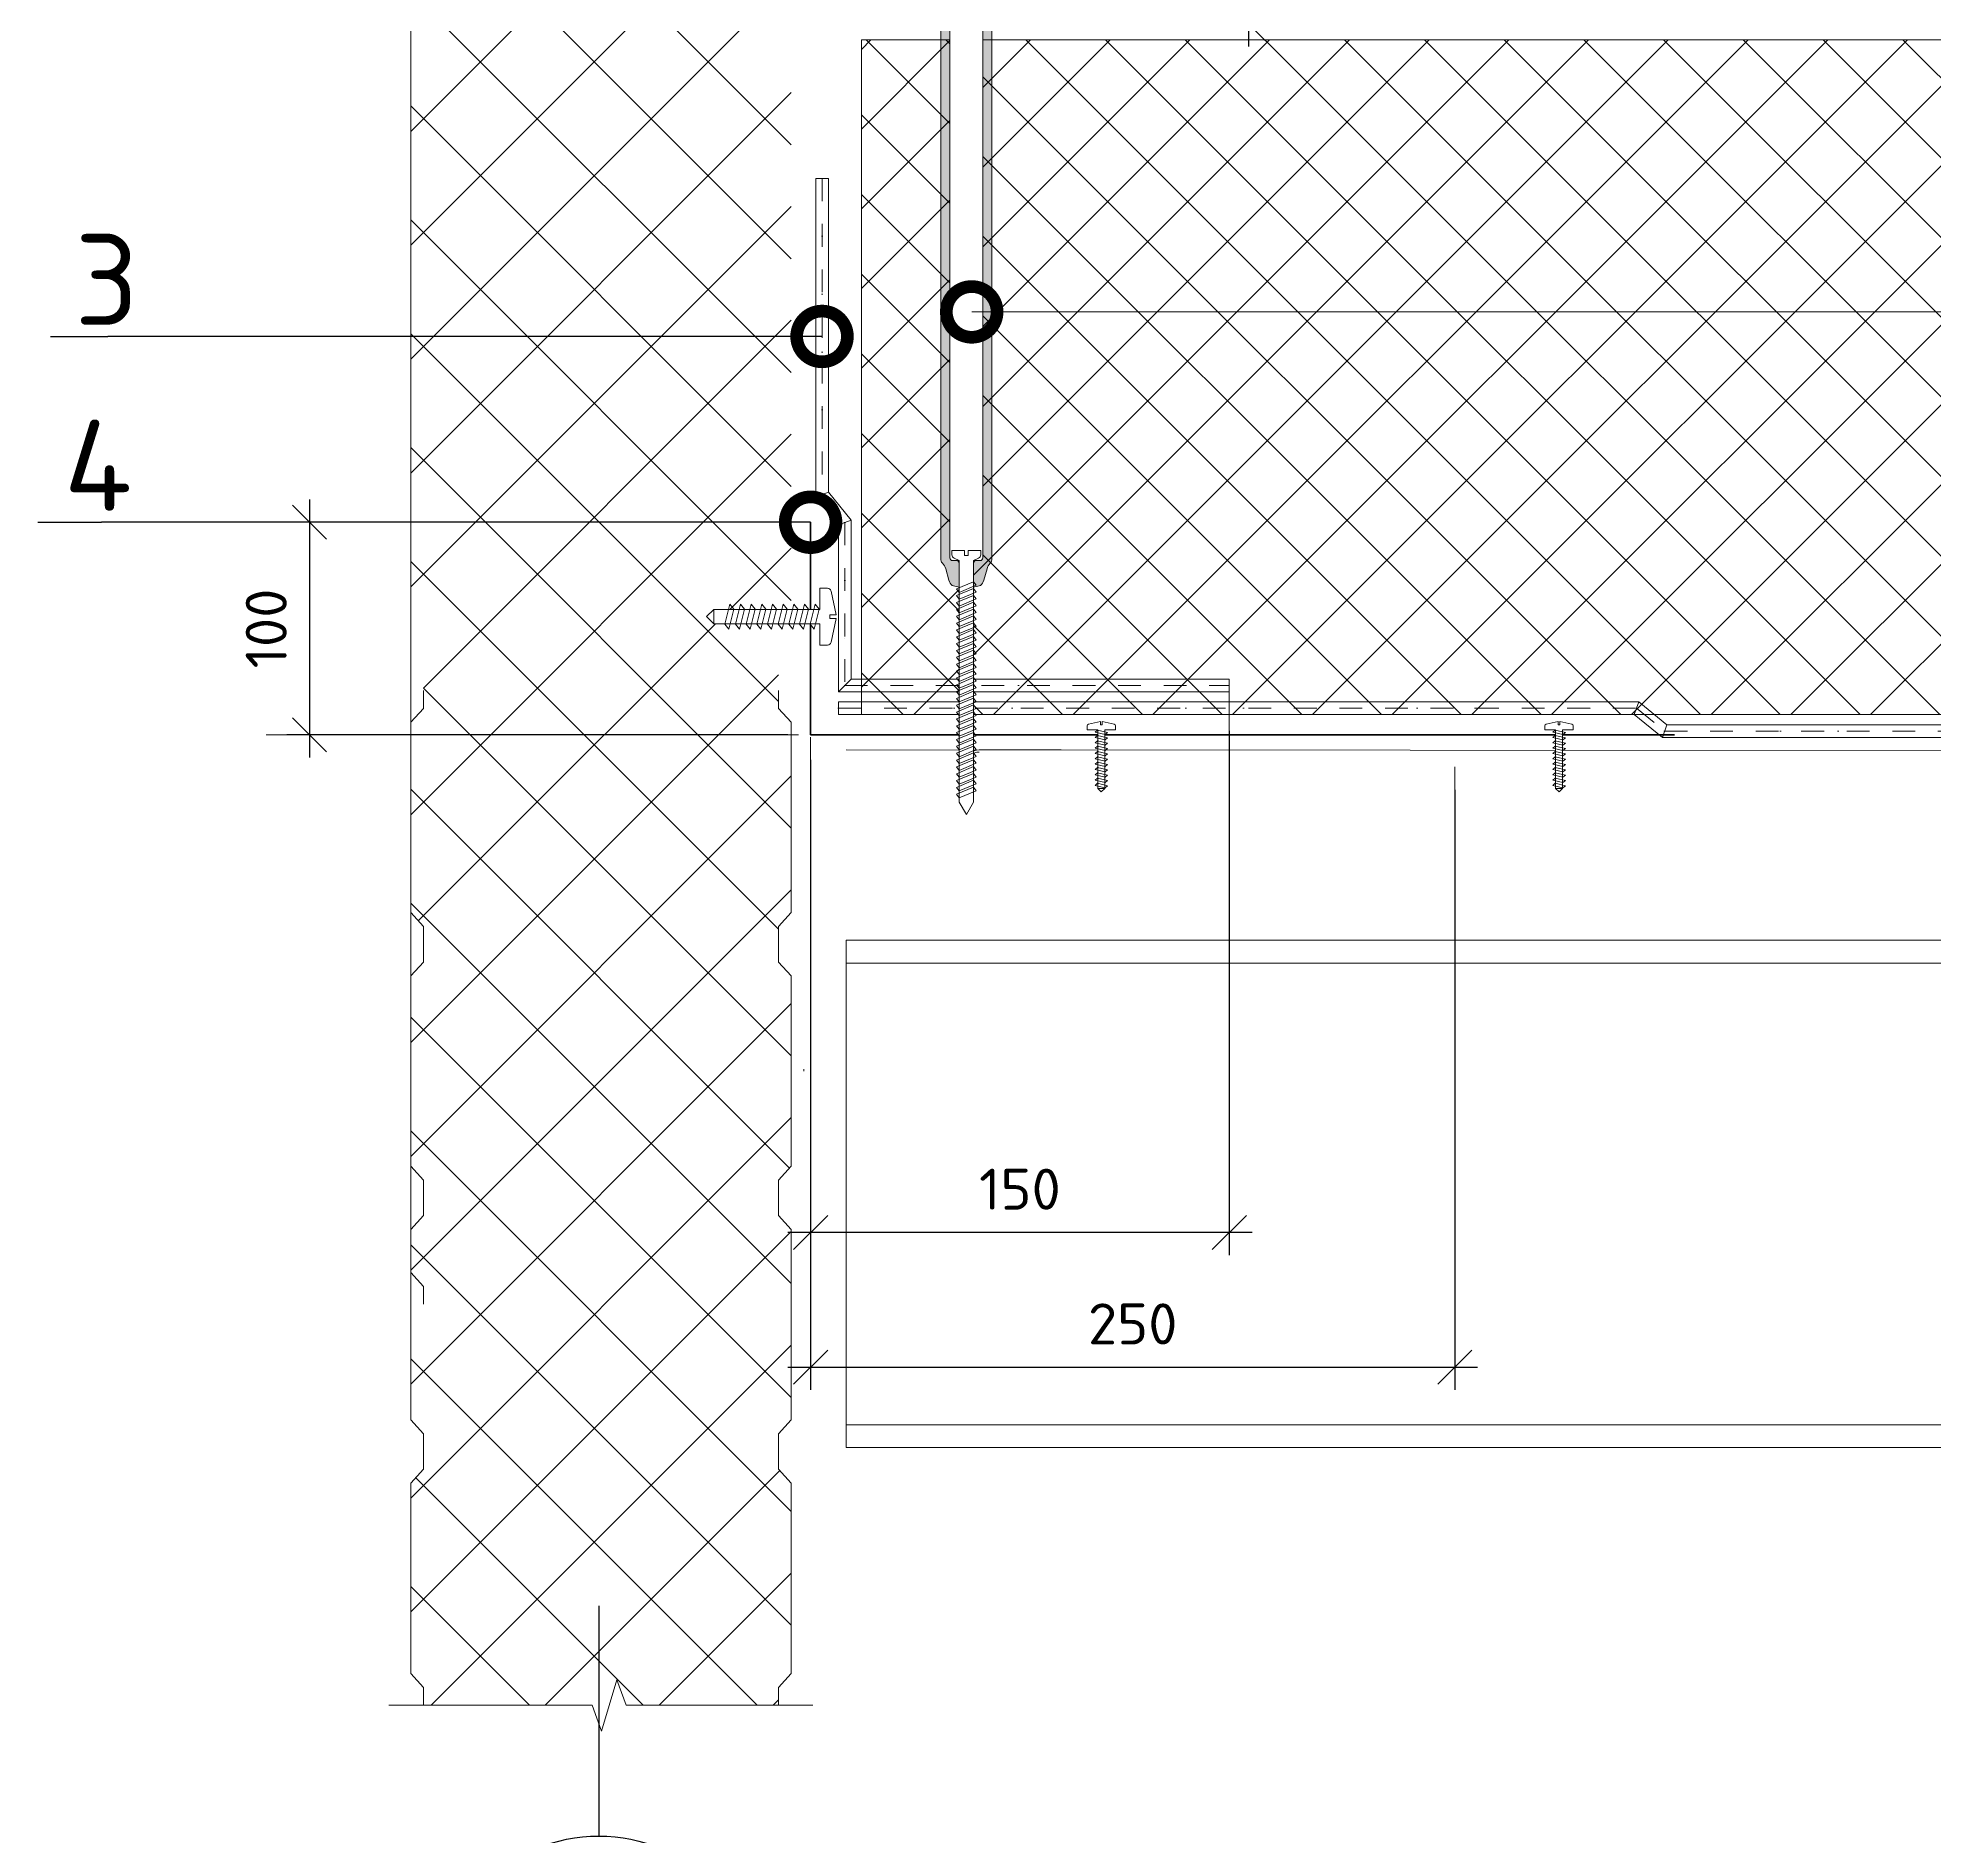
# Model space of a CAD drawing. Header units: millimetres. Extents: x -263990 to 193903, y -164417 to 240530.
# Drawn here: x -84833 to -76507, y 216258 to 224156 of the extents above; entities that cross this region are included whole.
import ezdxf

# ---------------------------------------------------------------- set-up
doc = ezdxf.new("R2010")
doc.units = ezdxf.units.MM
doc.header["$LTSCALE"] = 20
doc.set_wipeout_variables(frame=1)
doc.linetypes.add('пунктирнаяX2', pattern=[12.7, 0, -12.7])
doc.linetypes.add('штриховая 50', pattern=[1, 0.5, -0.5])
doc.layers.get('0').update_dxf_attribs({"lineweight": 0})
doc.layers.get('Defpoints').update_dxf_attribs({"color": 4})
for name, color, linetype, lineweight in [('TN-АННОТАЦИИ', 7, 'Continuous', 0), ('TN-МЕТАЛЛ КОНСТРУКЦИИ', 7, 'Continuous', 35), ('TN-ПАРОИЗОЛЯЦИЯ', 94, 'Continuous', 15), ('TN-РАЗМЕРЫ', 184, 'Continuous', 15), ('Размеры', 7, 'Continuous', 9)]:
    doc.layers.add(name, color=color, linetype=linetype, lineweight=lineweight)
doc.layers.add('СПДС_НЕПЕЧАТНЫЙ', color=254, linetype='Continuous', plot=False)
doc.styles.add('DimNat', font='romans.shx', dxfattribs={"height": 180})
doc.styles.add('TN-Текст', font='isocpeur.ttf')
doc.dimstyles.new('DimSpec', dxfattribs={"dimtxt": 1, "dimasz": 150, "dimexe": 100, "dimexo": 100, "dimgap": 100, "dimtad": 1, "dimdec": 0, "dimzin": 0, "dimtxsty": 'DimNat', "dimblk": 'OBLIQUE', "dimcen": 100, "dimdle": 100, "dimclrt": 10, "dimadec": 5, "dimazin": 0, "dimtfac": 1, "dimtdec": 0, "dimtix": 1, "dimtmove": 2, "dimatfit": 3, "dimldrblk": 'OBLIQUE', "dimfxl": 1, "dimtolj": 1, "dimtzin": 0, "dimarcsym": 0})

# ---------------------------------------------------------------- blocks, each defined once
blk = doc.blocks.new('_DOTSMALL')
at = {"color": 0, "linetype": 'ByBlock', "const_width": 0.5}
blk.add_lwpolyline([(-0.0625, 0, 1), (0.0625, 0, 1)], format="xyb", close=True, dxfattribs=at)
blk = doc.blocks.new('_Oblique')
at = {"color": 0, "linetype": 'ByBlock', "lineweight": -2}
blk.add_line((-0.5, -0.5), (0.5, 0.5), dxfattribs=at)
blk = doc.blocks.new('*D392')
at = {"layer": 'Defpoints', "color": 0, "transparency": 16777216}
for p in [(-79517.6, 228534), (-79517.6, 224217.8), (-79517.6, 224217.8)]:
    blk.add_point(p, dxfattribs=at)
at = {"layer": 'Размеры', "color": 0, "lineweight": -2, "transparency": 16777216}
blk.add_line((-79517.6, 228634), (-79517.6, 224117.8), dxfattribs=at)
at = {"layer": 'Размеры', "color": 0, "lineweight": -2, "transparency": 16777216, "xscale": 150, "yscale": 150, "zscale": 150}
for p, rotation in [((-79517.6, 228534), 90), ((-79517.6, 224217.8), 270)]:
    blk.add_blockref('_Oblique', p, dxfattribs=dict(at, rotation=rotation))
at = {"layer": 'Размеры', "color": 7, "lineweight": 20, "transparency": 16777216, "insert": (-79707.6, 226375.9), "char_height": 180, "attachment_point": 5, "rotation": 90, "style": 'DimNat'}
blk.add_mtext('\\A1;400', dxfattribs=at)
blk = doc.blocks.new('*D394')
at = {"layer": 'Defpoints', "color": 0, "transparency": 16777216}
for p in [(-81440.1, 222028.9), (-83640.6, 221095.5), (-81440.1, 221095.5)]:
    blk.add_point(p, dxfattribs=at)
at = {"layer": 'Размеры', "color": 0, "lineweight": -2, "transparency": 16777216}
for p, q in [((-83640.6, 222128.9), (-83640.6, 220995.5)), ((-81540.1, 222028.9), (-83740.6, 222028.9)), ((-81540.1, 221095.5), (-83740.6, 221095.5))]:
    blk.add_line(p, q, dxfattribs=at)
at = {"layer": 'Размеры', "color": 0, "lineweight": -2, "transparency": 16777216, "xscale": 150, "yscale": 150, "zscale": 150}
for p, rotation in [((-83640.6, 222028.9), 90), ((-83640.6, 221095.5), 270)]:
    blk.add_blockref('_Oblique', p, dxfattribs=dict(at, rotation=rotation))
at = {"layer": 'Размеры', "color": 7, "lineweight": 20, "transparency": 16777216, "insert": (-83830.6, 221562.2), "char_height": 180, "attachment_point": 5, "rotation": 90, "style": 'DimNat'}
blk.add_mtext('\\A1;100', dxfattribs=at)
blk = doc.blocks.new('*D395')
at = {"layer": 'Defpoints', "color": 0, "transparency": 16777216}
for p in [(-81440.1, 221085.5), (-78610.9, 220954), (-78610.9, 218317.9)]:
    blk.add_point(p, dxfattribs=at)
at = {"layer": 'Размеры', "color": 0, "lineweight": -2, "transparency": 16777216}
for p, q in [((-81440.1, 220985.5), (-81440.1, 218217.9)), ((-78610.9, 220854), (-78610.9, 218217.9)), ((-81540.1, 218317.9), (-78510.9, 218317.9))]:
    blk.add_line(p, q, dxfattribs=at)
at = {"layer": 'Размеры', "color": 0, "lineweight": -2, "transparency": 16777216, "xscale": 150, "yscale": 150, "zscale": 150, "rotation": 180}
blk.add_blockref('_Oblique', (-81440.1, 218317.9), dxfattribs=at)
at = {"layer": 'Размеры', "color": 0, "lineweight": -2, "transparency": 16777216, "xscale": 150, "yscale": 150, "zscale": 150}
blk.add_blockref('_Oblique', (-78610.9, 218317.9), dxfattribs=at)
at = {"layer": 'Размеры', "color": 7, "lineweight": 20, "transparency": 16777216, "insert": (-80025.5, 218507.9), "char_height": 180, "attachment_point": 5, "style": 'DimNat'}
blk.add_mtext('\\A1;250', dxfattribs=at)
blk = doc.blocks.new('*D396')
at = {"layer": 'Defpoints', "color": 0, "transparency": 16777216}
for p in [(-79601.6, 221212.2), (-81440.1, 218997.8), (-81440.1, 218909.7)]:
    blk.add_point(p, dxfattribs=at)
at = {"layer": 'Размеры', "color": 0, "lineweight": -2, "transparency": 16777216}
for p, q in [((-79601.6, 221112.2), (-79601.6, 218809.7)), ((-79501.6, 218909.7), (-81540.1, 218909.7)), ((-81440.1, 218897.8), (-81440.1, 218809.7))]:
    blk.add_line(p, q, dxfattribs=at)
at = {"layer": 'Размеры', "color": 0, "lineweight": -2, "transparency": 16777216, "xscale": 150, "yscale": 150, "zscale": 150, "rotation": 180}
blk.add_blockref('_Oblique', (-81440.1, 218909.7), dxfattribs=at)
at = {"layer": 'Размеры', "color": 0, "lineweight": -2, "transparency": 16777216, "xscale": 150, "yscale": 150, "zscale": 150}
blk.add_blockref('_Oblique', (-79601.6, 218909.7), dxfattribs=at)
at = {"layer": 'Размеры', "color": 7, "lineweight": 20, "transparency": 16777216, "insert": (-80520.8, 219099.7), "char_height": 180, "attachment_point": 5, "style": 'DimNat'}
blk.add_mtext('\\A1;150', dxfattribs=at)

msp = doc.modelspace()

# ---------------------------------------------------------------- hatches: boundary and pattern name
at = {"lineweight": 9, "transparency": 33554559}
h = msp.add_hatch(dxfattribs=at)
h.set_pattern_fill('ANSI37', scale=77.982864)
h.set_pattern_definition([(45, (-72607, 223261.96), (-175.0765, 175.0765), []), (135, (-72607, 223261.96), (-175.0765, -175.0765), [])])
h.paths.add_polyline_path([(-68487.07847, 224147.84433), (-81217.24274, 224147.84888), (-81217.24274, 221184.36804), (-68487.07847, 221184.36349)])

# ---------------------------------------------------------------- linework, layer by layer
at = {"color": 7, "lineweight": 20}
for p, q in [((-83196.12472, 229456.6612), (-83196.12472, 218734.01742)), ((-83140.42268, 221289.44058), (-83140.42268, 221211.45771)), ((-81580.7654, 221211.45771), (-81580.7654, 221289.44058)), ((-83140.42268, 221211.45771), (-83196.12472, 221150.18546)), ((-83196.12472, 221150.18546), (-83196.12472, 220314.65478)), ((-81525.06336, 221150.18546), (-81580.7654, 221211.45771)), ((-81525.06336, 220314.65478), (-81525.06336, 221150.18546)), ((-83196.12472, 220314.65478), (-83140.42268, 220253.38253)), ((-83140.42268, 220253.38253), (-83140.42268, 220175.39966)), ((-81580.7654, 220253.38253), (-81525.06336, 220314.65478)), ((-81580.7654, 220175.39966), (-81580.7654, 220253.38253)), ((-83140.42268, 220175.39966), (-83140.42268, 220097.4168)), ((-81580.7654, 220097.4168), (-81580.7654, 220175.39966)), ((-83140.42268, 220097.4168), (-83196.12472, 220036.14455)), ((-81525.06336, 220036.14455), (-81580.7654, 220097.4168)), ((-83196.12472, 220036.14455), (-83196.12472, 219200.61387)), ((-81525.06336, 219200.61387), (-81525.06336, 220036.14455)), ((-83196.12472, 219200.61387), (-83140.42268, 219139.34162)), ((-81580.7654, 219139.34162), (-81525.06336, 219200.61387)), ((-83140.42268, 219139.34162), (-83140.42268, 219061.35875)), ((-81580.7654, 219061.35875), (-81580.7654, 219139.34162)), ((-83140.42268, 219061.35875), (-83140.42268, 218983.37589)), ((-81580.7654, 218983.37589), (-81580.7654, 219061.35875)), ((-83140.42268, 218983.37589), (-83196.12472, 218922.10364)), ((-83196.12472, 218922.10364), (-83196.12472, 218086.57296)), ((-81525.06336, 218922.10364), (-81580.7654, 218983.37589)), ((-81525.06336, 218086.57296), (-81525.06336, 218922.10364)), ((-83196.12472, 218734.01742), (-83140.42268, 218672.74517)), ((-83140.42268, 218672.74517), (-83140.42268, 218594.76231)), ((-83196.12472, 218086.57296), (-83140.42268, 218025.30071)), ((-81580.7654, 218025.30071), (-81525.06336, 218086.57296)), ((-83140.42268, 218025.30071), (-83140.42268, 217947.31784)), ((-81580.7654, 217947.31784), (-81580.7654, 218025.30071)), ((-83140.42268, 217947.31784), (-83140.42268, 217869.33498)), ((-81580.7654, 217869.33498), (-81580.7654, 217947.31784)), ((-83140.42268, 217869.33498), (-83196.12472, 217808.06273)), ((-81525.06336, 217808.06273), (-81580.7654, 217869.33498)), ((-83196.12472, 217808.06273), (-83196.12472, 216972.53204)), ((-81525.06336, 216972.53204), (-81525.06336, 217808.06273)), ((-83196.12472, 216972.53204), (-83140.42268, 216911.25979)), ((-83140.42268, 216911.25979), (-83140.42268, 216833.27693)), ((-82358.26867, 216718.7346), (-82291.42621, 216944.68102)), ((-82291.42621, 216944.68102), (-82250.24015, 216833.27693)), ((-81580.7654, 216911.25979), (-81525.06336, 216972.53204)), ((-81580.7654, 216833.27693), (-81580.7654, 216911.25979)), ((-83291.86919, 216833.27693), (-82399.45474, 216833.27693)), ((-82399.45474, 216833.27693), (-82358.26867, 216718.7346)), ((-82250.24015, 216833.27693), (-81429.55987, 216833.27693))]:
    msp.add_line(p, q, dxfattribs=at)
at = {"color": 7, "linetype": 'Continuous', "lineweight": 13}
for p, q in [((-83196.12472, 223745.82945), (-81525.06336, 225416.89082)), ((-81525.06336, 223686.82809), (-83196.12472, 225357.88945)), ((-83196.12472, 223245.61082), (-81525.06336, 224916.67219)), ((-81525.06336, 223186.60945), (-83196.12472, 224857.67082)), ((-83196.12472, 222745.39218), (-81525.06336, 224416.45355)), ((-81525.06336, 222686.39081), (-83196.12472, 224357.45218)), ((-83196.12472, 222245.17355), (-81525.06336, 223916.23491)), ((-81525.06336, 222186.17218), (-83196.12472, 223857.23355)), ((-83196.12472, 221744.95491), (-81525.06336, 223416.01628)), ((-81525.06336, 221685.95354), (-83196.12472, 223357.01491)), ((-83140.42268, 221300.43832), (-81525.06336, 222915.79764)), ((-81580.7654, 221241.43695), (-83196.12472, 222856.79627)), ((-83196.12472, 220744.51764), (-81525.06336, 222415.57901)), ((-81525.06336, 220685.51627), (-83196.12472, 222356.57764)), ((-83162.62197, 220277.80175), (-81525.06336, 221915.36037)), ((-81580.7654, 220240.99968), (-83196.12472, 221856.359)), ((-83196.12472, 219744.08037), (-81580.7654, 221359.43969)), ((-81525.06336, 219685.079), (-83140.42268, 221300.43832)), ((-83196.12472, 219243.86173), (-81525.06336, 220914.9231)), ((-81532.56503, 219192.36203), (-83196.12472, 220855.92173)), ((-83196.12472, 218743.6431), (-81525.06336, 220414.70446)), ((-81525.06336, 218684.64173), (-83196.12472, 220355.70309)), ((-83196.12472, 218243.42446), (-81525.06336, 219914.48583)), ((-81525.06336, 218184.42309), (-83196.12472, 219855.48446)), ((-83196.12472, 217743.20582), (-81525.06336, 219414.26719)), ((-81525.06336, 217684.20446), (-83196.12472, 219355.26582)), ((-83196.12472, 217242.98719), (-81525.06336, 218914.04856)), ((-81525.06336, 217183.98582), (-83196.12472, 218855.04719)), ((-83105.61635, 216833.27693), (-81525.06336, 218413.82992)), ((-81674.5731, 216833.27693), (-83196.12472, 218354.82855)), ((-82174.79174, 216833.27693), (-83173.9594, 217832.44459)), ((-82605.39771, 216833.27693), (-81575.32457, 217863.35007)), ((-82105.17908, 216833.27693), (-81525.06336, 217413.39265)), ((-82675.01037, 216833.27693), (-83196.12472, 217354.39128)), ((-81604.96044, 216833.27693), (-81580.7654, 216857.47197))]:
    msp.add_line(p, q, dxfattribs=at)
at = {"color": 7, "lineweight": 18}
for p, q in [((-81284.08519, 221028.63043), (-68980.68511, 221023.01219)), ((-80699.71796, 221028.63046), (-80339.93552, 221028.63046)), ((-81284.08519, 217965.01795), (-81284.08519, 220193.09977)), ((-81284.08519, 220193.09977), (-68751.12494, 220193.09977)), ((-81284.08519, 220092.83609), (-68751.12494, 220092.83609)), ((-81469.36131, 219627.29154), (-81469.36131, 219618.37921)), ((-68751.12494, 218065.28163), (-81284.08519, 218065.28163)), ((-68751.12494, 217965.01795), (-81284.08519, 217965.01795))]:
    msp.add_line(p, q, dxfattribs=at)
at = {"color": 7, "lineweight": 20}
msp.add_lwpolyline([(-68487.07847, 224147.84433), (-81217.24274, 224147.84888), (-81217.24274, 221184.36804), (-68487.07847, 221184.36349)], close=True, dxfattribs=at)
at = {"color": 7, "lineweight": 18}
for radius in [64.61437, 55.70205]:
    msp.add_arc((-80699.71796, 220964.01608), radius, 90, 168.095274344, dxfattribs=at)
at = {"layer": 'TN-АННОТАЦИИ', "color": 7, "linetype": 'ByBlock', "lineweight": -2}
for points in [[(-84777.36817, 222844.98732), (-84526.70897, 222844.98732)], [(-81389.91908, 222844.98732), (-84526.70897, 222844.98732)], [(-84833.07022, 222028.89482), (-84554.55999, 222028.89482)], [(-81440.05092, 222028.89482), (-84554.55999, 222028.89482)]]:
    msp.add_lwpolyline(points, dxfattribs=at)
at = {"layer": 'TN-МЕТАЛЛ КОНСТРУКЦИИ', "color": 7}
for p, q in [((-81440.05092, 221095.47291), (-81440.05092, 222028.89482)), ((-77645.93479, 221095.47291), (-81440.05092, 221095.47291))]:
    msp.add_line(p, q, dxfattribs=at)
at = {"layer": 'TN-ПАРОИЗОЛЯЦИЯ', "color": 7, "linetype": 'Continuous'}
for p, q in [((-81362.06806, 223538.97818), (-81417.7701, 223538.97818)), ((-81417.7701, 223538.97818), (-81417.7701, 222141.10416)), ((-81362.06806, 223538.97818), (-81362.06806, 222160.88876)), ((-81362.06806, 222160.88876), (-81417.7701, 222141.10416)), ((-81362.06806, 222160.88876), (-81261.80438, 222037.55254)), ((-81417.7701, 222141.10416), (-81317.50642, 222017.76793)), ((-81261.80438, 222037.55254), (-81317.50642, 222017.76793)), ((-81317.50642, 222017.76793), (-81317.50642, 221284.63172)), ((-81261.80438, 222037.55254), (-81261.80438, 221340.33377)), ((-81261.80438, 221340.33377), (-81317.50642, 221284.63172)), ((-81261.80438, 221340.33377), (-79601.62303, 221340.33377)), ((-79601.62303, 221340.33377), (-79601.62303, 221284.63172)), ((-81317.50642, 221284.63172), (-79601.62303, 221284.63172)), ((-81317.50642, 221240.07009), (-81317.50642, 221184.36804)), ((-81317.50642, 221240.07009), (-77803.14862, 221240.07009)), ((-77803.14862, 221240.07009), (-77822.93323, 221184.36804)), ((-77803.14862, 221240.07009), (-77679.8124, 221139.8064)), ((-81317.50642, 221184.36804), (-77822.93323, 221184.36804)), ((-77822.93323, 221184.36804), (-77699.597, 221084.10436)), ((-77679.8124, 221139.8064), (-77699.597, 221084.10436)), ((-77699.597, 221084.10436), (-68642.55937, 221084.10436)), ((-77679.8124, 221139.8064), (-68642.55937, 221139.8064))]:
    msp.add_line(p, q, dxfattribs=at)
at = {"layer": 'TN-ПАРОИЗОЛЯЦИЯ', "color": 7, "linetype": 'пунктирнаяX2'}
for p, q in [((-81389.91908, 223538.97818), (-81389.91908, 222150.99646)), ((-81389.91908, 222150.99646), (-81289.6554, 222027.66024)), ((-81289.6554, 222027.66024), (-81289.6554, 221312.48274)), ((-81289.6554, 221312.48274), (-79601.62303, 221312.48274)), ((-81317.50642, 221212.21906), (-77813.04093, 221212.21906)), ((-77813.04093, 221212.21906), (-77689.7047, 221111.95538)), ((-77689.7047, 221111.95538), (-68642.55937, 221111.95538))]:
    msp.add_line(p, q, dxfattribs=at)
at = {"layer": 'TN-ПАРОИЗОЛЯЦИЯ', "color": 7, "linetype": 'штриховая 50', "ltscale": 10}
for p, q in [((-81389.91908, 223538.97818), (-81389.91908, 222150.99646)), ((-81389.91908, 222150.99646), (-81289.6554, 222027.66024)), ((-81289.6554, 222027.66024), (-81289.6554, 221312.48274)), ((-81289.6554, 221312.48274), (-79601.62303, 221312.48274)), ((-81317.50642, 221212.21906), (-77813.04093, 221212.21906)), ((-77813.04093, 221212.21906), (-77689.7047, 221111.95538)), ((-77689.7047, 221111.95538), (-68642.55937, 221111.95538))]:
    msp.add_line(p, q, dxfattribs=at)
at = {"layer": 'TN-РАЗМЕРЫ', "color": 7}
for p, q in [((-81450.05092, 222028.89482), (-83831.00724, 222028.89482)), ((-79601.62303, 221302.48274), (-79601.62303, 218997.83377)), ((-81493.00487, 221095.47291), (-83831.00724, 221095.47291)), ((-81440.05092, 221085.47291), (-81440.05092, 218997.83377)), ((-81440.05092, 221085.47291), (-81440.05092, 218462.59995)), ((-78610.89125, 220954.01608), (-78610.89125, 218462.59995))]:
    msp.add_line(p, q, dxfattribs=at)
at = {"layer": 'СПДС_НЕПЕЧАТНЫЙ', "color": 7}
msp.add_line((-82370.34416, 217270.25333), (-82370.34416, 216258.3154), dxfattribs=at)
msp.add_circle((-82370.34416, 215556.94516), 701.37024, dxfattribs=at)

# ---------------------------------------------------------------- block references
at = {"layer": 'TN-АННОТАЦИИ', "color": 7, "lineweight": -2, "xscale": 445.6163646375414, "yscale": 445.6163646375414, "zscale": 445.6163646375414}
for p in [(-81389.91908, 222844.98732), (-81440.05092, 222028.89482)]:
    msp.add_blockref('_DOTSMALL', p, dxfattribs=at)

# ---------------------------------------------------------------- texts
at = {"layer": 'TN-АННОТАЦИИ', "color": 7, "char_height": 400, "attachment_point": 3, "style": 'TN-Текст'}
for s, insert in [('3', (-84391.11506, 223294.93311)), ('4', (-84418.96608, 222478.84061))]:
    msp.add_mtext(s, dxfattribs=dict(at, insert=insert))

# ---------------------------------------------------------------- dimensions: what is measured, and where the dimension line sits
at = {"layer": 'Размеры', "color": 7, "lineweight": 20}
dim = msp.add_linear_dim(base=(-79517.61807, 224217.76154), p1=(-79517.61807, 228534.01081), p2=(-79517.61807, 224217.76154), angle=90, text='400', dimstyle='DimSpec', override={"dimclrt": 7}, dxfattribs=at)
dim.commit()
dim.dimension.update_dxf_attribs({"geometry": '*D392', "text_midpoint": (-79707.61807, 226375.88618)})

# ---------------------------------------------------------------- next in the draw order: wipeouts: each hides what was drawn before it
at = {"color": 7, "lineweight": 0}
for points in [[(-80819.56579, 221904.95502), (-80692.56512, 221904.95502), (-80692.56512, 221886.36832), (-80695.32572, 221877.16822), (-80702.69542, 221871.00785), (-80724.87231, 221861.50743), (-80724.87231, 220798.82747), (-80756.06545, 220745.61564), (-80787.2586, 220798.82747), (-80787.2586, 221861.50743), (-80809.43549, 221871.00785), (-80816.80518, 221877.16822), (-80819.56579, 221886.36832)], [(-81865.54933, 221583.07065), (-81896.74247, 221614.26379), (-81865.54933, 221645.45694), (-81399.21787, 221645.45694), (-81399.21787, 221739.03637), (-81365.66733, 221739.03637), (-81355.8276, 221735.54074), (-81350.39859, 221726.62079), (-81327.91925, 221622.06208), (-81355.77028, 221622.06208), (-81355.77028, 221606.46551), (-81327.91925, 221606.46551), (-81350.39859, 221501.9068), (-81355.8276, 221492.98684), (-81365.66733, 221489.49121), (-81399.21787, 221489.49121), (-81399.21787, 221583.07065)], [(-80147.83061, 220860.026), (-80163.42718, 220844.42943), (-80179.02376, 220860.026), (-80179.02376, 221117.75373), (-80225.81347, 221117.75373), (-80225.81347, 221134.529), (-80224.06566, 221139.44886), (-80219.60568, 221142.16337), (-80167.32633, 221153.40304), (-80167.32633, 221139.47753), (-80159.52804, 221139.47753), (-80159.52804, 221153.40304), (-80107.24869, 221142.16337), (-80102.78871, 221139.44886), (-80101.04089, 221134.529), (-80101.04089, 221117.75373), (-80147.83061, 221117.75373)], [(-78137.6175, 220860.026), (-78153.21407, 220844.42943), (-78168.81065, 220860.026), (-78168.81065, 221117.75373), (-78215.60036, 221117.75373), (-78215.60036, 221134.529), (-78213.85255, 221139.44886), (-78209.39257, 221142.16337), (-78157.11322, 221153.40304), (-78157.11322, 221139.47753), (-78149.31493, 221139.47753), (-78149.31493, 221153.40304), (-78097.03557, 221142.16337), (-78092.5756, 221139.44886), (-78090.82778, 221134.529), (-78090.82778, 221117.75373), (-78137.6175, 221117.75373)]]:
    msp.add_wipeout(points, dxfattribs=at)

# ---------------------------------------------------------------- next in the draw order: linework, layer by layer
at = {"color": 7}
for points in [[(-81865.54933, 221645.45694), (-81399.21787, 221645.45694), (-81399.21787, 221739.03637), (-81365.66733, 221739.03637, -0.3552567939), (-81350.39859, 221726.62079), (-81327.91925, 221622.06208), (-81355.77028, 221622.06208), (-81355.77028, 221606.46551), (-81327.91925, 221606.46551), (-81350.39859, 221501.9068, -0.3552567939), (-81365.66733, 221489.49121), (-81399.21787, 221489.49121), (-81399.21787, 221583.07065), (-81865.54933, 221583.07065)], [(-80179.02376, 220860.026), (-80179.02376, 221117.75373), (-80225.81347, 221117.75373), (-80225.81347, 221134.529, -0.3552567939), (-80219.60568, 221142.16337), (-80167.32633, 221153.40304), (-80167.32633, 221139.47753), (-80159.52804, 221139.47753), (-80159.52804, 221153.40304), (-80107.24869, 221142.16337, -0.3552567939), (-80101.04089, 221134.529), (-80101.04089, 221117.75373), (-80147.83061, 221117.75373), (-80147.83061, 220860.026)], [(-78168.81065, 220860.026), (-78168.81065, 221117.75373), (-78215.60036, 221117.75373), (-78215.60036, 221134.529, -0.3552567939), (-78209.39257, 221142.16337), (-78157.11322, 221153.40304), (-78157.11322, 221139.47753), (-78149.31493, 221139.47753), (-78149.31493, 221153.40304), (-78097.03557, 221142.16337, -0.3552567939), (-78090.82778, 221134.529), (-78090.82778, 221117.75373), (-78137.6175, 221117.75373), (-78137.6175, 220860.026)]]:
    msp.add_lwpolyline(points, format="xyb", dxfattribs=at)
for points in [[(-80787.2586, 221721.00275), (-80712.61786, 221752.19589), (-80724.87231, 221767.79246), (-80799.51305, 221736.59932)], [(-80787.2586, 221690.92364), (-80712.61786, 221722.11679), (-80724.87231, 221737.71336), (-80799.51305, 221706.52021)], [(-81816.60567, 221580.68284), (-81794.7023, 221669.29244), (-81776.70856, 221647.68693), (-81798.61193, 221559.07733)], [(-81769.81595, 221580.68284), (-81747.91258, 221669.29244), (-81729.91884, 221647.68693), (-81751.82221, 221559.07733)], [(-81723.02623, 221580.68284), (-81701.12286, 221669.29244), (-81683.12912, 221647.68693), (-81705.0325, 221559.07733)], [(-81676.23651, 221580.68284), (-81654.33314, 221669.29244), (-81636.33941, 221647.68693), (-81658.24278, 221559.07733)], [(-81629.4468, 221580.68284), (-81607.54342, 221669.29244), (-81589.54969, 221647.68693), (-81611.45306, 221559.07733)], [(-81582.65708, 221580.68284), (-81560.75371, 221669.29244), (-81542.75997, 221647.68693), (-81564.66334, 221559.07733)], [(-81535.86736, 221580.68284), (-81513.96399, 221669.29244), (-81495.97025, 221647.68693), (-81517.87362, 221559.07733)], [(-81489.07764, 221580.68284), (-81467.17427, 221669.29244), (-81449.18053, 221647.68693), (-81471.0839, 221559.07733)], [(-81442.28792, 221580.68284), (-81420.38455, 221669.29244), (-81402.39081, 221647.68693), (-81424.29419, 221559.07733)], [(-80787.2586, 221660.84454), (-80712.61786, 221692.03768), (-80724.87231, 221707.63426), (-80799.51305, 221676.44111)], [(-80787.2586, 221630.76543), (-80712.61786, 221661.95858), (-80724.87231, 221677.55515), (-80799.51305, 221646.36201)], [(-80787.2586, 221600.68633), (-80712.61786, 221631.87947), (-80724.87231, 221647.47605), (-80799.51305, 221616.2829)], [(-80787.2586, 221570.60722), (-80712.61786, 221601.80037), (-80724.87231, 221617.39694), (-80799.51305, 221586.2038)], [(-80787.2586, 221540.52812), (-80712.61786, 221571.72126), (-80724.87231, 221587.31784), (-80799.51305, 221556.12469)], [(-80787.2586, 221510.44901), (-80712.61786, 221541.64216), (-80724.87231, 221557.23873), (-80799.51305, 221526.04559)], [(-80787.2586, 221480.36991), (-80712.61786, 221511.56306), (-80724.87231, 221527.15963), (-80799.51305, 221495.96648)], [(-80787.2586, 221450.29081), (-80712.61786, 221481.48395), (-80724.87231, 221497.08052), (-80799.51305, 221465.88738)], [(-80787.2586, 221420.2117), (-80712.61786, 221451.40485), (-80724.87231, 221467.00142), (-80799.51305, 221435.80827)], [(-80787.2586, 221390.1326), (-80712.61786, 221421.32574), (-80724.87231, 221436.92231), (-80799.51305, 221405.72917)], [(-80787.2586, 221360.05349), (-80712.61786, 221391.24664), (-80724.87231, 221406.84321), (-80799.51305, 221375.65006)], [(-80787.2586, 221329.97439), (-80712.61786, 221361.16753), (-80724.87231, 221376.7641), (-80799.51305, 221345.57096)], [(-80787.2586, 221299.89528), (-80712.61786, 221331.08843), (-80724.87231, 221346.685), (-80799.51305, 221315.49185)], [(-80787.2586, 221269.81618), (-80712.61786, 221301.00932), (-80724.87231, 221316.6059), (-80799.51305, 221285.41275)], [(-80787.2586, 221239.73707), (-80712.61786, 221270.93022), (-80724.87231, 221286.52679), (-80799.51305, 221255.33365)], [(-80787.2586, 221209.65797), (-80712.61786, 221240.85111), (-80724.87231, 221256.44769), (-80799.51305, 221225.25454)], [(-80787.2586, 221179.57886), (-80712.61786, 221210.77201), (-80724.87231, 221226.36858), (-80799.51305, 221195.17544)], [(-80787.2586, 221149.49976), (-80712.61786, 221180.6929), (-80724.87231, 221196.28948), (-80799.51305, 221165.09633)], [(-80787.2586, 221119.42065), (-80712.61786, 221150.6138), (-80724.87231, 221166.21037), (-80799.51305, 221135.01723)], [(-80787.2586, 221089.34155), (-80712.61786, 221120.5347), (-80724.87231, 221136.13127), (-80799.51305, 221104.93812)], [(-80787.2586, 221059.26245), (-80712.61786, 221090.45559), (-80724.87231, 221106.05216), (-80799.51305, 221074.85902)], [(-80787.2586, 221029.18334), (-80712.61786, 221060.37649), (-80724.87231, 221075.97306), (-80799.51305, 221044.77991)], [(-80146.63671, 221096.2187), (-80190.94151, 221107.17039), (-80180.13875, 221116.16726), (-80135.83395, 221105.21557)], [(-80146.63671, 221072.82384), (-80190.94151, 221083.77553), (-80180.13875, 221092.7724), (-80135.83395, 221081.82071)], [(-80146.63671, 221049.42898), (-80190.94151, 221060.38067), (-80180.13875, 221069.37754), (-80135.83395, 221058.42585)], [(-78136.4236, 221096.2187), (-78180.7284, 221107.17039), (-78169.92564, 221116.16726), (-78125.62084, 221105.21557)], [(-78136.4236, 221072.82384), (-78180.7284, 221083.77553), (-78169.92564, 221092.7724), (-78125.62084, 221081.82071)], [(-78136.4236, 221049.42898), (-78180.7284, 221060.38067), (-78169.92564, 221069.37754), (-78125.62084, 221058.42585)], [(-80787.2586, 220999.10424), (-80712.61786, 221030.29738), (-80724.87231, 221045.89395), (-80799.51305, 221014.70081)], [(-80787.2586, 220969.02513), (-80712.61786, 221000.21828), (-80724.87231, 221015.81485), (-80799.51305, 220984.6217)], [(-80787.2586, 220938.94603), (-80712.61786, 220970.13917), (-80724.87231, 220985.73574), (-80799.51305, 220954.5426)], [(-80146.63671, 221026.03412), (-80190.94151, 221036.98581), (-80180.13875, 221045.98268), (-80135.83395, 221035.03099)], [(-80146.63671, 221002.63927), (-80190.94151, 221013.59095), (-80180.13875, 221022.58782), (-80135.83395, 221011.63613)], [(-80146.63671, 220979.24441), (-80190.94151, 220990.19609), (-80180.13875, 220999.19296), (-80135.83395, 220988.24127)], [(-78136.4236, 221026.03412), (-78180.7284, 221036.98581), (-78169.92564, 221045.98268), (-78125.62084, 221035.03099)], [(-78136.4236, 221002.63927), (-78180.7284, 221013.59095), (-78169.92564, 221022.58782), (-78125.62084, 221011.63613)], [(-78136.4236, 220979.24441), (-78180.7284, 220990.19609), (-78169.92564, 220999.19296), (-78125.62084, 220988.24127)], [(-80787.2586, 220908.86692), (-80712.61786, 220940.06007), (-80724.87231, 220955.65664), (-80799.51305, 220924.46349)], [(-80787.2586, 220878.78782), (-80712.61786, 220909.98096), (-80724.87231, 220925.57754), (-80799.51305, 220894.38439)], [(-80146.63671, 220955.84955), (-80190.94151, 220966.80123), (-80180.13875, 220975.7981), (-80135.83395, 220964.84642)], [(-80146.63671, 220932.45469), (-80190.94151, 220943.40637), (-80180.13875, 220952.40324), (-80135.83395, 220941.45156)], [(-80146.63671, 220909.05983), (-80190.94151, 220920.01151), (-80180.13875, 220929.00838), (-80135.83395, 220918.0567)], [(-80146.63671, 220885.66497), (-80190.94151, 220896.61666), (-80180.13875, 220905.61352), (-80135.83395, 220894.66184)], [(-78136.4236, 220955.84955), (-78180.7284, 220966.80123), (-78169.92564, 220975.7981), (-78125.62084, 220964.84642)], [(-78136.4236, 220932.45469), (-78180.7284, 220943.40637), (-78169.92564, 220952.40324), (-78125.62084, 220941.45156)], [(-78136.4236, 220909.05983), (-78180.7284, 220920.01151), (-78169.92564, 220929.00838), (-78125.62084, 220918.0567)], [(-78136.4236, 220885.66497), (-78180.7284, 220896.61666), (-78169.92564, 220905.61352), (-78125.62084, 220894.66184)], [(-80787.2586, 220848.70871), (-80712.61786, 220879.90186), (-80724.87231, 220895.49843), (-80799.51305, 220864.30529)], [(-80787.2586, 220818.62961), (-80712.61786, 220849.82275), (-80724.87231, 220865.41933), (-80799.51305, 220834.22618)], [(-80146.63671, 220862.27011), (-80190.94151, 220873.2218), (-80180.13875, 220882.21867), (-80135.83395, 220871.26698)], [(-78136.4236, 220862.27011), (-78180.7284, 220873.2218), (-78169.92564, 220882.21867), (-78125.62084, 220871.26698)]]:
    msp.add_lwpolyline(points, close=True, dxfattribs=at)
for points in [[(-81865.54933, 221645.45694), (-81896.74247, 221614.26379)], [(-81865.54933, 221583.07065), (-81896.74247, 221614.26379)], [(-81865.54933, 221645.45694), (-81865.54933, 221583.07065)], [(-80179.02376, 220860.026), (-80163.42718, 220844.42943)], [(-80179.02376, 220860.026), (-80147.83061, 220860.026)], [(-80147.83061, 220860.026), (-80163.42718, 220844.42943)], [(-78168.81065, 220860.026), (-78153.21407, 220844.42943)], [(-78168.81065, 220860.026), (-78137.6175, 220860.026)], [(-78137.6175, 220860.026), (-78153.21407, 220844.42943)], [(-80787.2586, 220798.82747), (-80756.06545, 220745.61564), (-80724.87231, 220798.82747)]]:
    msp.add_lwpolyline(points, dxfattribs=at)

# ---------------------------------------------------------------- next in the draw order: dimensions: what is measured, and where the dimension line sits
at = {"layer": 'Размеры', "color": 7, "lineweight": 20}
dim = msp.add_linear_dim(base=(-83640.57682, 221095.47291), p1=(-81440.05092, 222028.89482), p2=(-81440.05092, 221095.47291), angle=90, text='100', dimstyle='DimSpec', override={"dimclrt": 7}, dxfattribs=at)
dim.commit()
dim.dimension.update_dxf_attribs({"geometry": '*D394', "text_midpoint": (-83830.57682, 221562.18386)})
for base, p1, p2, text, picture, middle in [((-81440.05092, 218909.68329), (-79601.62303, 221212.21906), (-81440.05092, 218997.83377), '150', '*D396', (-80520.83698, 219099.68329)), ((-78610.89125, 218317.91559), (-81440.05092, 221085.47291), (-78610.89125, 220954.01608), '250', '*D395', (-80025.47109, 218507.91559))]:
    dim = msp.add_linear_dim(base=base, p1=p1, p2=p2, text=text, dimstyle='DimSpec', override={"dimclrt": 7}, dxfattribs=at)
    dim.commit()
    dim.dimension.update_dxf_attribs({"geometry": picture, "text_midpoint": middle})

# ---------------------------------------------------------------- next in the draw order: wipeouts: each hides what was drawn before it
at = {"color": 7, "lineweight": 0}
msp.add_wipeout([(-80787.2586, 221846.43695), (-80794.69983, 221860.34102), (-80821.03688, 221861.55979), (-80826.50082, 221867.57883), (-80828.47811, 221875.46386), (-80828.47811, 224310.30227), (-80683.65279, 224309.18822), (-80683.65279, 221875.46386), (-80685.63008, 221867.57883), (-80691.09403, 221861.55979), (-80717.43108, 221860.34102), (-80722.89502, 221854.32199), (-80724.87231, 221846.43695), (-80724.87231, 221861.50743), (-80702.69542, 221871.00785), (-80695.32572, 221877.16822), (-80692.56512, 221886.36832), (-80692.56512, 221904.95502), (-80748.26717, 221904.95502), (-80748.26717, 221882.67421), (-80763.86374, 221882.67421), (-80763.86374, 221904.95502), (-80819.56579, 221904.95502), (-80819.56579, 221886.36832), (-80816.80518, 221877.16822), (-80809.43549, 221871.00785), (-80787.2586, 221861.50743)], dxfattribs=at)

# ---------------------------------------------------------------- next in the draw order: hatches: boundary and pattern name
h = msp.add_hatch(color=7)
h.dxf.hatch_style = 1
edge = h.paths.add_edge_path()
edge.add_line((-80828.47811, 224309.18822), (-80828.47811, 221875.46386))
edge.add_arc((-80811.7675, 221875.46386), 16.71061, 180, 236.309932474)
edge.add_line((-80821.03688, 221861.55979), (-80794.69983, 221860.34102))
edge.add_arc((-80803.96921, 221846.43695), 16.71061, 0, 56.309932474, ccw=False)
edge.add_line((-80787.2586, 221846.43695), (-80787.2586, 221743.97611))
edge.add_line((-80787.2586, 221743.97611), (-80818.27184, 221750.48045))
edge.add_arc((-80778.88455, 221789.86775), 55.70205, 195.945395901, 225, ccw=False)
edge.add_line((-80832.4434, 221774.56522), (-80846.79365, 221824.7911))
edge.add_arc((-80900.3525, 221809.48857), 55.70205, 15.945395901, 45)
edge.add_line((-80860.9652, 221848.87586), (-80862.57512, 221850.48578))
edge.add_arc((-80850.75893, 221862.30197), 16.71061, 180, 225, ccw=False)
edge.add_line((-80867.46954, 221862.30197), (-80867.46954, 224243.45981))
edge.add_line((-80867.46954, 224243.45981), (-81034.57568, 224243.45981))
edge.add_line((-81034.57568, 224243.45981), (-81034.57568, 224276.88104))
edge.add_arc((-81001.15445, 224276.88104), 33.42123, 90, 180, ccw=False)
edge.add_line((-81001.15445, 224310.30227), (-80510.97645, 224310.30227))
edge.add_arc((-80510.97645, 224276.88104), 33.42123, 0, 90, ccw=False)
edge.add_line((-80477.55523, 224276.88104), (-80477.55523, 224243.45981))
edge.add_line((-80477.55523, 224243.45981), (-80644.66136, 224243.45981))
edge.add_line((-80644.66136, 224243.45981), (-80644.66136, 221862.30197))
edge.add_arc((-80661.37198, 221862.30197), 16.71061, 315, 360, ccw=False)
edge.add_line((-80649.55579, 221850.48578), (-80651.1657, 221848.87586))
edge.add_arc((-80611.77841, 221809.48857), 55.70205, 135, 164.054604099)
edge.add_line((-80665.33726, 221824.7911), (-80679.68751, 221774.56522))
edge.add_arc((-80733.24636, 221789.86775), 55.70205, 315, 344.054604099, ccw=False)
edge.add_line((-80693.85907, 221750.48045), (-80724.87231, 221743.97611))
edge.add_line((-80724.87231, 221743.97611), (-80724.87231, 221846.43695))
edge.add_arc((-80708.16169, 221846.43695), 16.71061, 123.690067526, 180, ccw=False)
edge.add_line((-80717.43108, 221860.34102), (-80691.09403, 221861.55979))
edge.add_arc((-80700.36341, 221875.46386), 16.71061, 303.690067526, 360)
edge.add_line((-80683.65279, 221875.46386), (-80683.65279, 224309.18822))
edge.add_line((-80683.65279, 224309.18822), (-80828.47811, 224309.18822))

# ---------------------------------------------------------------- next in the draw order: linework, layer by layer
at = {"color": 7}
for points in [[(-80828.47811, 224309.18822), (-80828.47811, 221875.46386, 0.2507648909), (-80821.03688, 221861.55979), (-80794.69983, 221860.34102, -0.2507648909), (-80787.2586, 221846.43695), (-80787.2586, 221743.97611), (-80818.27184, 221750.48045, -0.1274581866), (-80832.4434, 221774.56522), (-80846.79365, 221824.7911, 0.1274581866), (-80860.9652, 221848.87586), (-80862.57512, 221850.48578, -0.1989123674), (-80867.46954, 221862.30197), (-80867.46954, 224243.45981)], [(-80644.66136, 224243.45981), (-80644.66136, 221862.30197, -0.1989123674), (-80649.55579, 221850.48578), (-80651.1657, 221848.87586, 0.1274581866), (-80665.33726, 221824.7911), (-80679.68751, 221774.56522, -0.1274581866), (-80693.85907, 221750.48045), (-80724.87231, 221743.97611), (-80724.87231, 221846.43695, -0.2507648909), (-80717.43108, 221860.34102), (-80691.09403, 221861.55979, 0.2507648909), (-80683.65279, 221875.46386), (-80683.65279, 224309.18822)], [(-80724.87231, 220798.82747), (-80724.87231, 221861.50743), (-80702.69542, 221871.00785, 0.3000622232), (-80692.56512, 221886.36832), (-80692.56512, 221904.95502), (-80748.26717, 221904.95502), (-80748.26717, 221882.67421), (-80763.86374, 221882.67421), (-80763.86374, 221904.95502), (-80819.56579, 221904.95502), (-80819.56579, 221886.36832, 0.3000622232), (-80809.43549, 221871.00785), (-80787.2586, 221861.50743), (-80787.2586, 220798.82747)]]:
    msp.add_lwpolyline(points, format="xyb", dxfattribs=at)
at = {"layer": 'TN-АННОТАЦИИ', "color": 7}
msp.add_lwpolyline([(-80732.63394, 222952.78956), (-74886.69481, 222952.78956), (-74886.69481, 218727.1971)], dxfattribs=at)

# ---------------------------------------------------------------- next in the draw order: block references
at = {"layer": 'TN-АННОТАЦИИ', "color": 7, "xscale": 445.6163646375414, "yscale": 445.6163646375414, "zscale": 445.6163646375414, "rotation": 180}
msp.add_blockref('_DOTSMALL', (-80732.63394, 222952.78956), dxfattribs=at)

doc.saveas('drawing.dxf')
